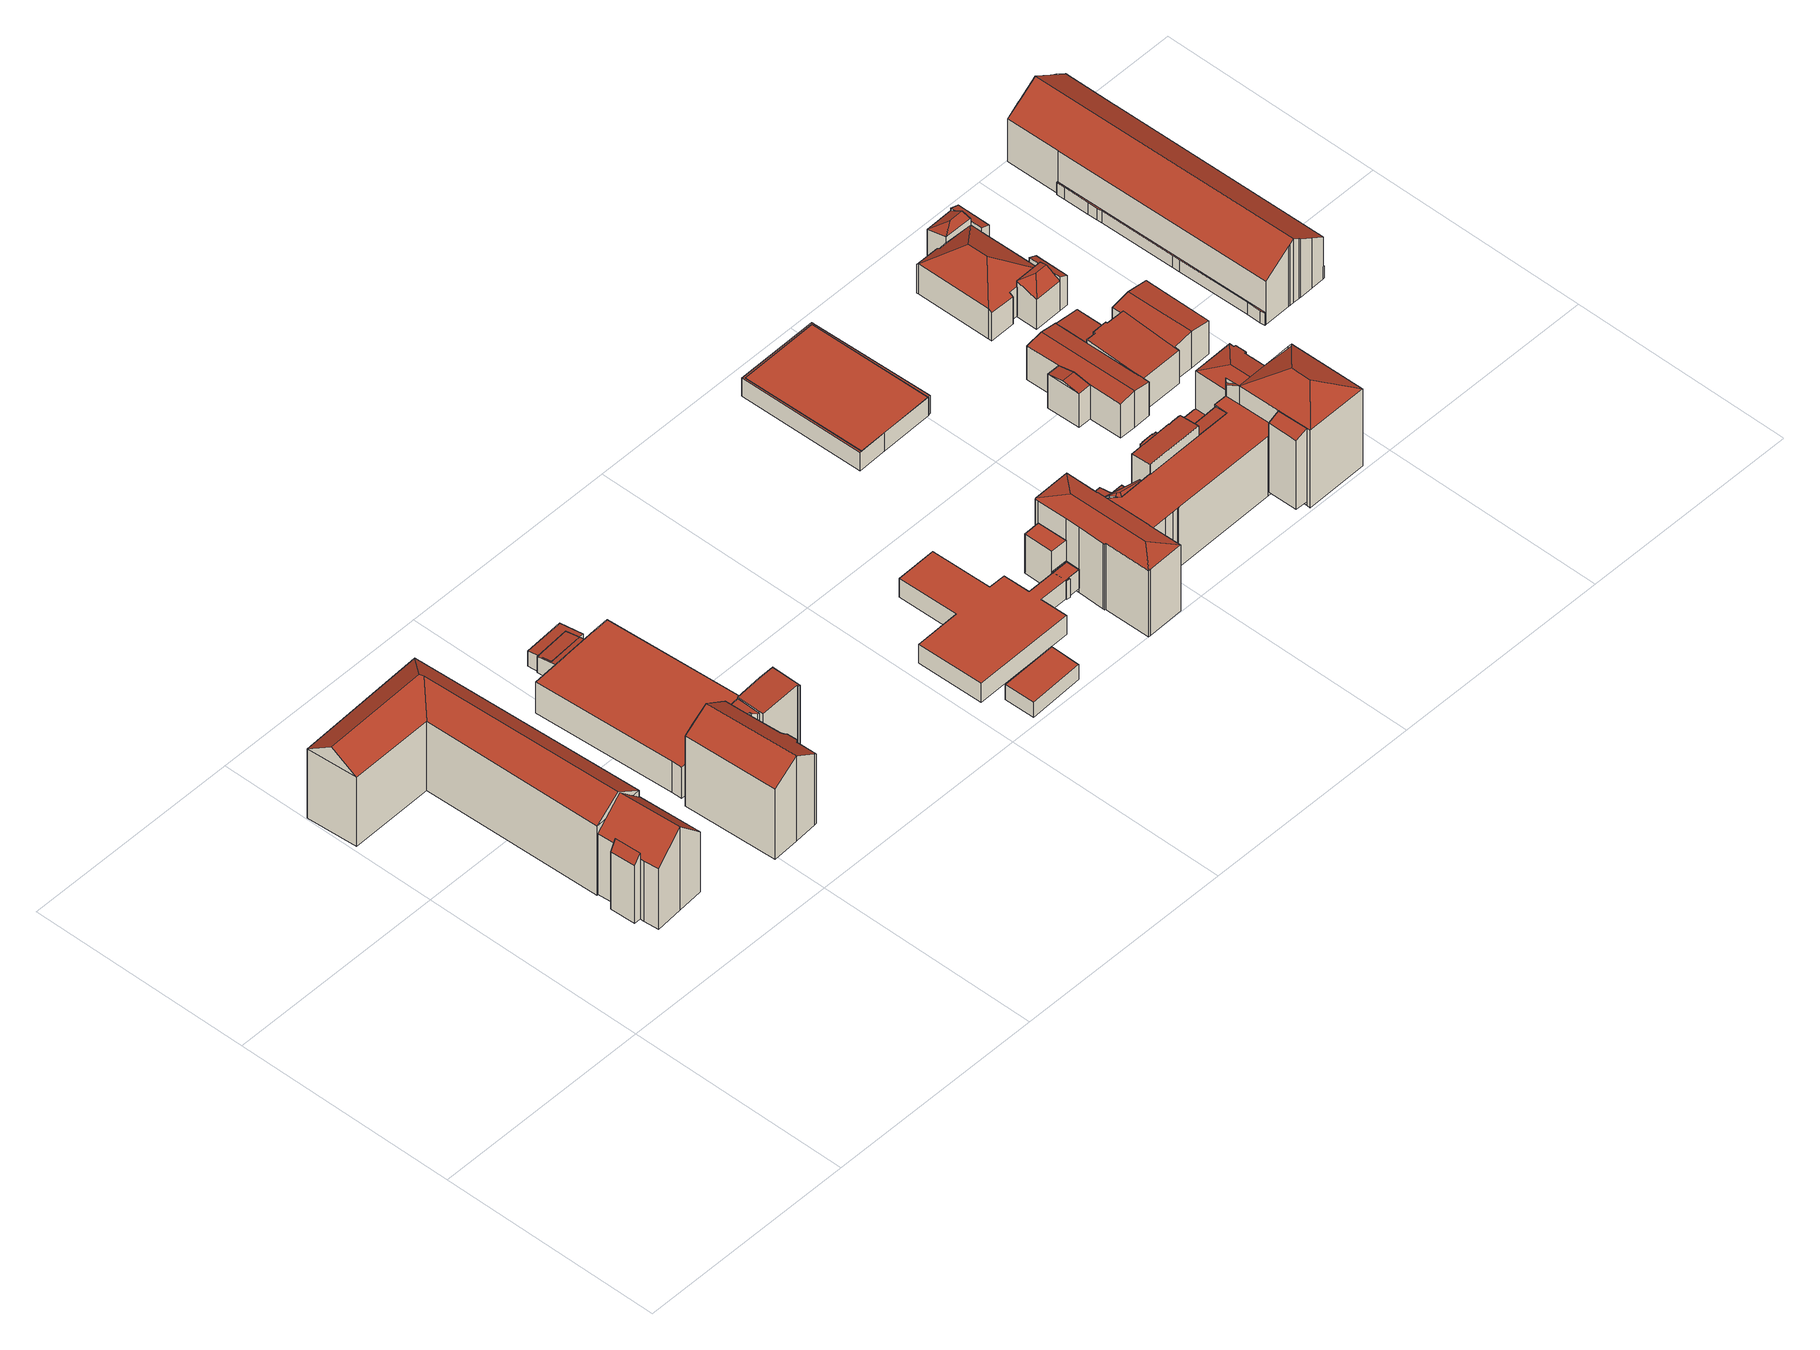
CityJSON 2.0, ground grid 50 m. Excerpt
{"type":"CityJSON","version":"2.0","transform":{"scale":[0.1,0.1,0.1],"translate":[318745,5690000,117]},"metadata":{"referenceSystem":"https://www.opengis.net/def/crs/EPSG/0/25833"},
"CityObjects":{
"building1":{"type":"Building","attributes":{"Dachtyp_tdc":"tdcFreeFormRoof","Gemeindeschluessel":14713000,"Dachneigung":35.63,"QualitaetDacherkennung":39,"Geometrietyp2DReferenz":"3000","function":"31001_9998","roofType":"5000","measuredHeight":21.86},"geometry":[{"type":"MultiSurface","lod":"2","boundaries":[[[0,1,2,3]],[[1,4,5,2]],[[4,6,7,5]],[[6,8,9,7]],[[8,10,11,9]],[[10,0,3,11]],[[12,13,14,10,8]],[[15,12,8,6]],[[15,6,4]],[[13,12,15,4,1]],[[14,13,1,0]],[[14,0,10]],[[3,2,5,7,9,11]]],"semantics":{"surfaces":[{"type":"WallSurface"},{"type":"RoofSurface"},{"type":"GroundSurface"}],"values":[0,0,0,0,0,0,1,1,0,1,1,0,2]}}]},
"building2":{"type":"Building","attributes":{"Gemeindeschluessel":14713000,"Geometrietyp2DReferenz":"3000","function":"31001_9998","roofType":"9999"},"children":["building2-1","building2-2"]},
"building2-1":{"type":"BuildingPart","attributes":{"Dachtyp_tdc":"tdcPolyFlatRoof","Dachneigung":55.46,"QualitaetDacherkennung":53,"Geometrietyp2DReferenz":"3000","roofType":"2100","measuredHeight":16.81},"parents":["building2"],"geometry":[{"type":"MultiSurface","lod":"2","boundaries":[[[16,17,18,19,20]],[[21,22,23,24,25]],[[22,16,20,23]],[[22,21,26,17,16]],[[20,19,27,24,23]],[[28,18,17,26]],[[28,27,19,18]],[[21,25,28,26]],[[25,24,27,28]]],"semantics":{"surfaces":[{"type":"WallSurface"},{"type":"RoofSurface"},{"type":"GroundSurface"},{"type":"ClosureSurface"}],"values":[0,0,0,1,2,0,3,0,3]}}]},
"building2-2":{"type":"BuildingPart","attributes":{"Dachtyp_tdc":"tdcGableRoof","Dachneigung":42.41,"QualitaetDacherkennung":62,"Geometrietyp2DReferenz":"3000","roofType":"3100","measuredHeight":21.05},"parents":["building2"],"geometry":[{"type":"MultiSurface","lod":"2","boundaries":[[[18,29,30,19]],[[29,31,32,30]],[[31,33,34,32]],[[33,35,36,34]],[[35,37,38,36]],[[37,39,40,38]],[[39,41,42,40]],[[41,43,44,42]],[[43,25,24,44]],[[39,37,35,33,31]],[[31,29,18,28,25,43,41,39]],[[24,27,19,30,32,34,36,38,40,42,44]],[[27,24,25,28]],[[18,19,27,28]]],"semantics":{"surfaces":[{"type":"WallSurface"},{"type":"RoofSurface"},{"type":"GroundSurface"},{"type":"ClosureSurface"}],"values":[0,0,0,0,0,0,0,0,0,1,1,2,3,3]}}]},
"building3":{"type":"Building","attributes":{"Gemeindeschluessel":14713000,"Dachtyp_tdc":"tdcGableRoof","Dachneigung":31.88,"QualitaetDacherkennung":76,"Geometrietyp2DReferenz":"3000","function":"31001_9998","roofType":"3100","measuredHeight":21.64},"geometry":[{"type":"MultiSurface","lod":"2","boundaries":[[[45,46,47,48]],[[46,49,50,47]],[[49,51,52,50]],[[51,53,54,52]],[[53,55,56,54]],[[55,57,58,56]],[[57,59,60,58]],[[59,61,62,60]],[[61,63,64,62]],[[63,65,66,64]],[[65,67,68,66]],[[67,69,70,68]],[[69,71,72,70]],[[71,73,74,72]],[[73,75,76,74]],[[75,45,48,76]],[[71,69,67,65,63,61,59,57,55,53,51,49,46]],[[46,45,75,73,71]],[[48,47,50,52,54,56,58,60,62,64,66,68,70,72,74,76]]],"semantics":{"surfaces":[{"type":"WallSurface"},{"type":"RoofSurface"},{"type":"GroundSurface"}],"values":[0,0,0,0,0,0,0,0,0,0,0,0,0,0,0,0,1,1,2]}}]},
"building4":{"type":"Building","attributes":{"name":"Universitätsklinikum Leipzig","Gemeindeschluessel":14713000,"Geometrietyp2DReferenz":"3000","function":"31001_3051","roofType":"9999"},"children":["building4-1","building4-2","building4-3"]},
"building4-1":{"type":"BuildingPart","attributes":{"Dachtyp_tdc":"tdcPolyFlatRoof","Dachneigung":0,"QualitaetDacherkennung":84,"Geometrietyp2DReferenz":"3000","roofType":"1000","measuredHeight":7.86},"parents":["building4"],"geometry":[{"type":"MultiSurface","lod":"2","boundaries":[[[77,78,79,80]],[[78,81,82,79]],[[83,84,85,86]],[[83,87,88,84]],[[87,89,90,88]],[[89,91,92,93,90]],[[94,77,80,95,96]],[[94,91,89,87,83,86,81,78,77]],[[80,79,82,97,85,84,88,90,93,95]],[[97,82,81,86,98]],[[86,85,97,98]],[[96,92,91,94]],[[96,95,93,92]]],"semantics":{"surfaces":[{"type":"WallSurface"},{"type":"RoofSurface"},{"type":"GroundSurface"},{"type":"ClosureSurface"}],"values":[0,0,0,0,0,0,0,1,2,0,3,0,3]}}]},
"building4-2":{"type":"BuildingPart","attributes":{"Dachtyp_tdc":"tdcFreeFormRoof","Dachneigung":75.97,"QualitaetDacherkennung":12,"Geometrietyp2DReferenz":"3000","roofType":"5000","measuredHeight":11.36},"parents":["building4"],"geometry":[{"type":"MultiSurface","lod":"2","boundaries":[[[98,99,100,97]],[[99,101,102,100]],[[101,103,104,102]],[[103,86,85,104]],[[105,103,101,99,106]],[[106,99,98]],[[98,86,105,106]],[[103,105,86]],[[97,100,102,104,85]],[[97,85,86,98]]],"semantics":{"surfaces":[{"type":"WallSurface"},{"type":"RoofSurface"},{"type":"GroundSurface"},{"type":"ClosureSurface"}],"values":[0,0,0,0,1,1,1,0,2,3]}}]},
"building4-3":{"type":"BuildingPart","attributes":{"Dachtyp_tdc":"tdcPolyFlatRoof","Dachneigung":5.62,"QualitaetDacherkennung":82,"Geometrietyp2DReferenz":"3000","roofType":"2100","measuredHeight":4.71},"parents":["building4"],"geometry":[{"type":"MultiSurface","lod":"2","boundaries":[[[107,96,95,108]],[[92,109,110,93]],[[109,107,108,110]],[[109,92,96,107]],[[108,95,93,110]],[[92,93,95,96]]],"semantics":{"surfaces":[{"type":"WallSurface"},{"type":"RoofSurface"},{"type":"GroundSurface"},{"type":"ClosureSurface"}],"values":[0,0,0,1,2,3]}}]},
"building5":{"type":"Building","attributes":{"Gemeindeschluessel":14713000,"Geometrietyp2DReferenz":"3000","function":"31001_9998","roofType":"9999"},"children":["building5-1","building5-2"]},
"building5-1":{"type":"BuildingPart","attributes":{"Dachtyp_tdc":"tdcPolyFlatRoof","Dachneigung":5.11,"QualitaetDacherkennung":48,"Geometrietyp2DReferenz":"3000","roofType":"2100","measuredHeight":15.71},"parents":["building5"],"geometry":[{"type":"MultiSurface","lod":"2","boundaries":[[[111,112,113,50]],[[114,115,116,117]],[[115,118,119,116]],[[118,120,121,119]],[[120,122,52,121]],[[122,111,50,52]],[[122,120,118,115,114,112,111]],[[50,113,117,116,119,121,52]],[[114,117,113,112]]],"semantics":{"surfaces":[{"type":"WallSurface"},{"type":"RoofSurface"},{"type":"GroundSurface"},{"type":"ClosureSurface"}],"values":[0,0,0,0,0,0,1,2,3]}}]},
"building5-2":{"type":"BuildingPart","attributes":{"Dachtyp_tdc":"tdcPolyFlatRoof","Dachneigung":4.07,"QualitaetDacherkennung":59,"Geometrietyp2DReferenz":"3000","roofType":"2100","measuredHeight":16.11},"parents":["building5"],"geometry":[{"type":"MultiSurface","lod":"2","boundaries":[[[123,124,125,113,112]],[[124,126,127,125]],[[126,128,129,127]],[[128,130,131,129]],[[130,132,133,131]],[[132,134,135,133]],[[134,136,114,117,135]],[[134,132,130,128,126,124,123,136]],[[117,113,125,127,129,131,133,135]],[[112,114,136,123]],[[112,113,117,114]]],"semantics":{"surfaces":[{"type":"WallSurface"},{"type":"RoofSurface"},{"type":"GroundSurface"},{"type":"ClosureSurface"}],"values":[0,0,0,0,0,0,0,1,2,0,3]}}]},
"building6":{"type":"Building","attributes":{"name":"Universitätsklinikum Leipzig","Gemeindeschluessel":14713000,"Dachneigung":83.11,"Dachorientierung":0,"MittlereTraufHoehe":121.91,"QualitaetDacherkennung":100,"ObjektHoehe":4.44,"BodenHoehe":117.79,"Geometrietyp2DReferenz":"3000","AbsoluteHoehe":122.24,"Dachflaeche":49.72,"function":"31001_3051","roofType":"2100","measuredHeight":4.44,"storeysAboveGround":1},"geometry":[{"type":"MultiSurface","lod":"2","boundaries":[[[137,138,139,140]],[[138,141,142,139]],[[141,143,144,142]],[[143,137,140,144]],[[143,141,138,137]],[[140,139,142,144]]],"semantics":{"surfaces":[{"type":"WallSurface"},{"type":"RoofSurface"},{"type":"GroundSurface"}],"values":[0,0,0,0,1,2]}}]},
"building7":{"type":"Building","attributes":{"name":"Universitätsklinikum Leipzig","Dachtyp_tdc":"tdcPolyFlatRoof","Gemeindeschluessel":14713000,"Dachneigung":0,"QualitaetDacherkennung":87,"Geometrietyp2DReferenz":"3000","function":"31001_3051","roofType":"1000","measuredHeight":3.85},"geometry":[{"type":"MultiSurface","lod":"2","boundaries":[[[145,146,147,148]],[[146,149,150,147]],[[149,151,152,150]],[[151,145,148,152]],[[151,149,146,145]],[[148,147,150,152]]],"semantics":{"surfaces":[{"type":"WallSurface"},{"type":"RoofSurface"},{"type":"GroundSurface"}],"values":[0,0,0,0,1,2]}}]},
"building8":{"type":"Building","attributes":{"name":"Universitätsklinikum Leipzig","Dachtyp_tdc":"tdcPolyFlatRoof","Gemeindeschluessel":14713000,"Dachneigung":0,"QualitaetDacherkennung":83,"Geometrietyp2DReferenz":"3000","function":"31001_3051","roofType":"1000","measuredHeight":4.82},"geometry":[{"type":"MultiSurface","lod":"2","boundaries":[[[153,154,155,156]],[[154,157,158,155]],[[157,159,160,158]],[[159,161,162,160]],[[161,163,164,162]],[[163,165,166,164]],[[165,167,168,166]],[[167,169,170,168]],[[169,171,172,170]],[[171,173,174,172]],[[173,175,176,174]],[[175,153,156,176]],[[175,173,171,169,167,165,163,161,159,157,154,153]],[[156,155,158,160,162,164,166,168,170,172,174,176]]],"semantics":{"surfaces":[{"type":"WallSurface"},{"type":"RoofSurface"},{"type":"GroundSurface"}],"values":[0,0,0,0,0,0,0,0,0,0,0,0,1,2]}}]},
"building9":{"type":"Building","attributes":{"name":"Universitätsklinikum Leipzig","Gemeindeschluessel":14713000,"Dachneigung":90,"Dachorientierung":0,"MittlereTraufHoehe":123.11,"QualitaetDacherkennung":100,"ObjektHoehe":4.68,"BodenHoehe":118.42,"Geometrietyp2DReferenz":"3000","AbsoluteHoehe":123.11,"Dachflaeche":12.21,"function":"31001_3051","roofType":"1000","measuredHeight":4.68,"storeysAboveGround":2},"geometry":[{"type":"MultiSurface","lod":"2","boundaries":[[[177,178,179,180]],[[178,181,182,179]],[[181,183,184,182]],[[183,185,186,184]],[[185,187,188,186]],[[187,189,190,188]],[[189,191,192,190]],[[191,177,180,192]],[[191,189,187,185,183,181,178,177]],[[180,179,182,184,186,188,190,192]]],"semantics":{"surfaces":[{"type":"WallSurface"},{"type":"RoofSurface"},{"type":"GroundSurface"}],"values":[0,0,0,0,0,0,0,0,1,2]}}]},
"building10":{"type":"Building","attributes":{"name":"Universitätsklinikum Leipzig","Gemeindeschluessel":14713000,"Dachneigung":90,"Dachorientierung":0,"MittlereTraufHoehe":128.33,"QualitaetDacherkennung":100,"ObjektHoehe":10.03,"BodenHoehe":118.3,"Geometrietyp2DReferenz":"3000","AbsoluteHoehe":128.33,"Dachflaeche":24.73,"function":"31001_3051","roofType":"1000","measuredHeight":10.03,"storeysAboveGround":3},"geometry":[{"type":"MultiSurface","lod":"2","boundaries":[[[193,194,195,196]],[[194,197,198,195]],[[197,199,200,198]],[[199,193,196,200]],[[199,197,194,193]],[[196,195,198,200]]],"semantics":{"surfaces":[{"type":"WallSurface"},{"type":"RoofSurface"},{"type":"GroundSurface"}],"values":[0,0,0,0,1,2]}}]},
"building11":{"type":"Building","attributes":{"name":"Universitätsklinikum Leipzig","Gemeindeschluessel":14713000,"Geometrietyp2DReferenz":"3000","function":"31001_3051","roofType":"9999"},"children":["building11-1","building11-2","building11-3"]},
"building11-1":{"type":"BuildingPart","attributes":{"Dachtyp_tdc":"tdcPolyFlatRoof","Dachneigung":7.81,"QualitaetDacherkennung":67,"Geometrietyp2DReferenz":"3000","roofType":"2100","measuredHeight":6.79},"parents":["building11"],"geometry":[{"type":"MultiSurface","lod":"2","boundaries":[[[201,202,203,204]],[[205,206,207,208]],[[206,209,210,207]],[[209,201,204,210]],[[209,206,205,211,212,202,201]],[[204,203,213,208,207,210]],[[214,212,211]],[[213,203,202,212,214]],[[205,208,213,214,211]]],"semantics":{"surfaces":[{"type":"WallSurface"},{"type":"RoofSurface"},{"type":"GroundSurface"},{"type":"ClosureSurface"}],"values":[0,0,0,0,1,2,0,3,3]}}]},
"building11-2":{"type":"BuildingPart","attributes":{"Dachtyp_tdc":"tdcPolyFlatRoof","Dachneigung":5.74,"QualitaetDacherkennung":52,"Geometrietyp2DReferenz":"3000","roofType":"2100","measuredHeight":6.67},"parents":["building11"],"geometry":[{"type":"MultiSurface","lod":"2","boundaries":[[[215,216,217,203,202]],[[216,218,219,217]],[[218,220,221,219]],[[220,222,223,221]],[[222,224,225,223]],[[224,222,220,218,216,215,212,214]],[[203,217,219,221,223,225,213]],[[215,202,212]],[[202,203,213,214,212]],[[214,213,225,224]]],"semantics":{"surfaces":[{"type":"WallSurface"},{"type":"RoofSurface"},{"type":"GroundSurface"},{"type":"ClosureSurface"}],"values":[0,0,0,0,0,1,2,0,3,3]}}]},
"building11-3":{"type":"BuildingPart","attributes":{"Dachtyp_tdc":"tdcFreeFormRoof","Dachneigung":16.84,"QualitaetDacherkennung":32,"Geometrietyp2DReferenz":"3000","roofType":"5000","measuredHeight":14.13},"parents":["building11"],"geometry":[{"type":"MultiSurface","lod":"2","boundaries":[[[226,227,228,225,224]],[[227,229,230,228]],[[229,231,232,230]],[[231,233,205,208,232]],[[234,233,231]],[[235,234,231,229]],[[236,235,229,227]],[[237,236,227,226]],[[237,226,238]],[[234,235,236,237,238,233]],[[213,225,228,230,232,208]],[[224,214,211,238,226]],[[225,213,214,224]],[[211,205,233,238]],[[211,214,213,208,205]]],"semantics":{"surfaces":[{"type":"WallSurface"},{"type":"RoofSurface"},{"type":"GroundSurface"},{"type":"ClosureSurface"}],"values":[0,0,0,0,1,1,1,1,1,1,2,0,3,0,3]}}]},
"building12":{"type":"Building","attributes":{"name":"Universitätsklinikum Leipzig","Gemeindeschluessel":14713000,"Dachneigung":90,"Dachorientierung":0,"MittlereTraufHoehe":122.48,"QualitaetDacherkennung":96,"ObjektHoehe":4.58,"BodenHoehe":117.9,"Geometrietyp2DReferenz":"3000","AbsoluteHoehe":122.48,"Dachflaeche":506.79,"function":"31001_3051","roofType":"1000","measuredHeight":4.58,"storeysAboveGround":2},"geometry":[{"type":"MultiSurface","lod":"2","boundaries":[[[239,240,241,242]],[[240,243,244,241]],[[243,245,246,244]],[[245,239,242,246]],[[245,243,240,239]],[[242,241,244,246]]],"semantics":{"surfaces":[{"type":"WallSurface"},{"type":"RoofSurface"},{"type":"GroundSurface"}],"values":[0,0,0,0,1,2]}}]},
"building13":{"type":"Building","attributes":{"name":"Universitätsklinikum Leipzig","Dachtyp_tdc":"tdcPolyFlatRoof","Gemeindeschluessel":14713000,"Dachneigung":0,"QualitaetDacherkennung":90,"Geometrietyp2DReferenz":"3000","function":"31001_3051","roofType":"1000","measuredHeight":4.55},"geometry":[{"type":"MultiSurface","lod":"2","boundaries":[[[247,248,249,250]],[[248,251,252,249]],[[251,253,254,252]],[[253,247,250,254]],[[253,251,248,247]],[[250,249,252,254]]],"semantics":{"surfaces":[{"type":"WallSurface"},{"type":"RoofSurface"},{"type":"GroundSurface"}],"values":[0,0,0,0,1,2]}}]},
"building14":{"type":"Building","attributes":{"name":"Universitätsklinikum Leipzig","Gemeindeschluessel":14713000,"Dachneigung":64.01,"Dachorientierung":-1.13,"MittlereTraufHoehe":136.71,"QualitaetDacherkennung":95,"ObjektHoehe":23.15,"BodenHoehe":117.15,"Geometrietyp2DReferenz":"3000","AbsoluteHoehe":140.3,"Dachflaeche":271.15,"function":"31001_3051","roofType":"3200","measuredHeight":23.15,"storeysAboveGround":8},"children":["building14-1","building14-2","building14-3","building14-4","building14-5"],"geometry":[{"type":"MultiSurface","lod":"2","boundaries":[[[255,256,257,258,259,260]],[[261,262,263]],[[261,264,265,262]],[[264,266,267,265]],[[266,268,269,267]],[[268,270,271,269]],[[270,272,273,271]],[[272,274,275,276,273]],[[277,278,268,266]],[[277,266,264,261,279,256,255,280]],[[278,277,280,274,272,270]],[[278,270,268]],[[281,259,258,282,283,262,265,267,269,271,273,276]],[[260,284,280,255]],[[259,281,284,260]],[[285,257,256,279]],[[285,282,258,257]],[[263,286,285,279,261]],[[263,262,283,286]],[[283,282,285,286]],[[284,275,274,280]],[[276,275,284,281]]],"semantics":{"surfaces":[{"type":"WallSurface"},{"type":"RoofSurface"},{"type":"GroundSurface"},{"type":"ClosureSurface"}],"values":[0,0,0,0,0,0,0,0,1,1,1,1,2,0,3,0,3,0,3,3,0,3]}}]},
"building14-1":{"type":"BuildingPart","attributes":{"Dachneigung":84.61,"Dachorientierung":0,"MittlereTraufHoehe":134.6,"QualitaetDacherkennung":98,"BodenHoehe":117.15,"ObjektTeilHoehe":17.75,"Geometrietyp2DReferenz":"3000","AbsoluteHoehe":134.9,"Dachflaeche":59.01,"roofType":"2100","measuredHeight":17.75,"storeysAboveGround":6},"parents":["building14"],"geometry":[{"type":"MultiSurface","lod":"2","boundaries":[[[287,288,289,290,291]],[[288,292,293,289]],[[292,294,295,296,293]],[[297,298,299,300,301]],[[298,302,303,299]],[[302,304,305,303]],[[304,306,307,305]],[[306,308,309,307]],[[308,310,311,309]],[[310,312,313,311]],[[312,314,313]],[[312,310,308,306,304,302,298,297,315,294,292,288,287,316]],[[317,290,289,293,296,318,300,299,303,305,307,309,311,313]],[[287,291,319,316]],[[291,290,317,319]],[[320,295,294,315]],[[320,318,296,295]],[[297,301,320,315]],[[301,300,318,320]],[[319,314,312,316]],[[319,317,313,314]]],"semantics":{"surfaces":[{"type":"WallSurface"},{"type":"RoofSurface"},{"type":"GroundSurface"},{"type":"ClosureSurface"}],"values":[0,0,0,0,0,0,0,0,0,0,0,1,2,0,3,0,3,0,3,0,3]}}]},
"building14-2":{"type":"BuildingPart","attributes":{"Dachneigung":76.43,"Dachorientierung":179.18,"MittlereTraufHoehe":133.75,"QualitaetDacherkennung":99,"BodenHoehe":117.15,"ObjektTeilHoehe":17.64,"Geometrietyp2DReferenz":"3000","AbsoluteHoehe":134.79,"Dachflaeche":100.57,"roofType":"5000","measuredHeight":17.64,"storeysAboveGround":6},"parents":["building14"],"geometry":[{"type":"MultiSurface","lod":"2","boundaries":[[[321,322,323,324]],[[322,325,326,323]],[[325,263,262,326]],[[257,327,328,258]],[[327,329,330,328]],[[329,331,332,330]],[[331,333,334,332]],[[333,335,336,334]],[[335,321,324,336]],[[337,286,263,325,322,321,335,333,331,329]],[[337,329,327]],[[337,327,257,285,286]],[[324,323,326,262,283,282,258,328,330,332,334,336]],[[283,262,263,286]],[[283,286,285,282]],[[258,282,285,257]]],"semantics":{"surfaces":[{"type":"WallSurface"},{"type":"RoofSurface"},{"type":"GroundSurface"},{"type":"ClosureSurface"}],"values":[0,0,0,0,0,0,0,0,0,1,1,1,2,3,3,3]}}]},
"building14-3":{"type":"BuildingPart","attributes":{"Dachneigung":90,"Dachorientierung":0,"MittlereTraufHoehe":132.43,"QualitaetDacherkennung":98,"BodenHoehe":117.15,"ObjektTeilHoehe":15.28,"Geometrietyp2DReferenz":"3000","AbsoluteHoehe":132.43,"Dachflaeche":343.27,"roofType":"1000","measuredHeight":15.28,"storeysAboveGround":5},"parents":["building14"],"geometry":[{"type":"MultiSurface","lod":"2","boundaries":[[[338,339,340,341]],[[339,260,259,340]],[[275,342,343,276]],[[342,344,345,343]],[[344,346,347,345]],[[346,348,349,347]],[[348,350,351,349]],[[350,352,353,351]],[[354,355,356,357]],[[355,291,290,356]],[[314,358,359,313]],[[358,338,341,359]],[[358,314,319,291,355,354,352,350,348,346,344,342,275,284,260,339,338]],[[341,340,259,281,276,343,345,347,349,351,353,357,356,290,317,313,359]],[[281,259,260,284]],[[276,281,284,275]],[[357,353,352,354]],[[317,290,291,319]],[[313,317,319,314]]],"semantics":{"surfaces":[{"type":"WallSurface"},{"type":"RoofSurface"},{"type":"GroundSurface"},{"type":"ClosureSurface"}],"values":[0,0,0,0,0,0,0,0,0,0,0,0,1,2,3,3,3,3,3]}}]},
"building14-4":{"type":"BuildingPart","attributes":{"Dachneigung":90,"Dachorientierung":0,"MittlereTraufHoehe":132.3,"QualitaetDacherkennung":95,"BodenHoehe":117.15,"ObjektTeilHoehe":15.15,"Geometrietyp2DReferenz":"3000","AbsoluteHoehe":132.3,"Dachflaeche":10.82,"roofType":"1000","measuredHeight":15.15,"storeysAboveGround":5},"parents":["building14"],"geometry":[{"type":"MultiSurface","lod":"2","boundaries":[[[295,360,361,296]],[[360,362,363,361]],[[362,364,365,363]],[[364,366,367,365]],[[366,368,369,367]],[[368,370,371,369]],[[370,372,373,371]],[[372,374,375,373]],[[374,376,377,375]],[[376,301,300,377]],[[301,376,374,372,370,368,366,364,362,360,295,320]],[[318,296,361,363,365,367,369,371,373,375,377,300]],[[296,318,320,295]],[[318,300,301,320]]],"semantics":{"surfaces":[{"type":"WallSurface"},{"type":"RoofSurface"},{"type":"GroundSurface"},{"type":"ClosureSurface"}],"values":[0,0,0,0,0,0,0,0,0,0,1,2,3,3]}}]},
"building14-5":{"type":"BuildingPart","attributes":{"Dachneigung":75.84,"Dachorientierung":179.28,"MittlereTraufHoehe":133.94,"QualitaetDacherkennung":99,"BodenHoehe":117.15,"ObjektTeilHoehe":17.89,"Geometrietyp2DReferenz":"3000","AbsoluteHoehe":135.04,"Dachflaeche":243.7,"roofType":"3200","measuredHeight":17.89,"storeysAboveGround":6},"parents":["building14"],"geometry":[{"type":"MultiSurface","lod":"2","boundaries":[[[378,379,380,381]],[[379,382,383,380]],[[382,384,385,383]],[[384,386,354,357,385]],[[387,388,389,353,352]],[[388,390,391,389]],[[392,393,379,378,394,395,396,397,398,399,400]],[[392,400,390,388]],[[393,392,388,387,401,386,384,382]],[[393,382,379]],[[391,402,403,404,405,406,407,408,381,380,383,385,357,353,389]],[[390,400,402,391]],[[400,399,403,402]],[[399,398,404,403]],[[398,397,405,404]],[[397,396,406,405]],[[396,395,407,406]],[[395,394,408,407]],[[394,378,381,408]],[[352,354,386,401]],[[352,353,357,354]],[[387,352,401]]],"semantics":{"surfaces":[{"type":"WallSurface"},{"type":"RoofSurface"},{"type":"GroundSurface"},{"type":"ClosureSurface"}],"values":[0,0,0,0,0,0,1,1,1,1,2,0,0,0,0,0,0,0,0,0,3,0]}}]},
"building15":{"type":"Building","attributes":{"name":"Universitätsklinikum Leipzig","Gemeindeschluessel":14713000,"Dachneigung":84.09,"Dachorientierung":0,"MittlereTraufHoehe":132.2,"QualitaetDacherkennung":98,"ObjektHoehe":14.14,"BodenHoehe":118.2,"Geometrietyp2DReferenz":"3000","AbsoluteHoehe":132.34,"Dachflaeche":21.68,"function":"31001_3051","roofType":"2100","measuredHeight":14.14,"storeysAboveGround":5},"geometry":[{"type":"MultiSurface","lod":"2","boundaries":[[[409,410,411,412]],[[410,413,414,411]],[[413,415,416,414]],[[415,409,412,416]],[[415,413,410,409]],[[412,411,414,416]]],"semantics":{"surfaces":[{"type":"WallSurface"},{"type":"RoofSurface"},{"type":"GroundSurface"}],"values":[0,0,0,0,1,2]}}]},
"building16":{"type":"Building","attributes":{"name":"Universitätsklinikum Leipzig","Dachtyp_tdc":"tdcPolyFlatRoof","Gemeindeschluessel":14713000,"Dachneigung":23.1,"QualitaetDacherkennung":42,"Geometrietyp2DReferenz":"3000","function":"31001_3051","roofType":"2100","measuredHeight":18.65},"geometry":[{"type":"MultiSurface","lod":"2","boundaries":[[[417,418,419,420]],[[418,272,421,419]],[[272,422,423,421]],[[422,417,420,423]],[[422,272,418,417]],[[420,419,421,423]]],"semantics":{"surfaces":[{"type":"WallSurface"},{"type":"RoofSurface"},{"type":"GroundSurface"}],"values":[0,0,0,0,1,2]}}]},
"building17":{"type":"Building","attributes":{"name":"Universitätsklinikum Leipzig","Gemeindeschluessel":14713000,"Dachneigung":90,"Dachorientierung":0,"MittlereTraufHoehe":124.06,"QualitaetDacherkennung":100,"ObjektHoehe":5.94,"BodenHoehe":118.11,"Geometrietyp2DReferenz":"3000","AbsoluteHoehe":124.06,"Dachflaeche":84.16,"function":"31001_3051","roofType":"1000","measuredHeight":5.94,"storeysAboveGround":2},"geometry":[{"type":"MultiSurface","lod":"2","boundaries":[[[424,425,426,427]],[[425,428,429,426]],[[428,430,431,429]],[[430,432,433,431]],[[432,434,435,433]],[[434,436,437,435]],[[436,438,439,437]],[[438,440,441,439]],[[440,442,443,441]],[[442,444,445,443]],[[444,446,447,445]],[[446,448,449,447]],[[448,424,427,449]],[[448,446,444,442,440,438,436,434,432,430,428,425,424]],[[427,426,429,431,433,435,437,439,441,443,445,447,449]]],"semantics":{"surfaces":[{"type":"WallSurface"},{"type":"RoofSurface"},{"type":"GroundSurface"}],"values":[0,0,0,0,0,0,0,0,0,0,0,0,0,1,2]}}]},
"building18":{"type":"Building","attributes":{"name":"Universitätsklinikum Leipzig","Gemeindeschluessel":14713000,"Geometrietyp2DReferenz":"3000","function":"31001_3051","roofType":"9999"},"children":["building18-1","building18-2","building18-3","building18-4"]},
"building18-1":{"type":"BuildingPart","attributes":{"Dachtyp_tdc":"tdcGableRoof","Dachneigung":11.43,"QualitaetDacherkennung":75,"Geometrietyp2DReferenz":"3000","roofType":"3100","measuredHeight":9.36},"parents":["building18"],"geometry":[{"type":"MultiSurface","lod":"2","boundaries":[[[450,451,452,453]],[[451,454,455,452]],[[454,456,457,455]],[[454,451,458]],[[450,459,456,460]],[[451,450,460,458]],[[456,454,458,460]],[[453,452,455,457]],[[450,453,457,456,459]]],"semantics":{"surfaces":[{"type":"WallSurface"},{"type":"RoofSurface"},{"type":"GroundSurface"},{"type":"ClosureSurface"}],"values":[0,0,0,0,0,1,1,2,3]}}]},
"building18-2":{"type":"BuildingPart","attributes":{"Dachtyp_tdc":"tdcPolyFlatRoof","Dachneigung":4.29,"QualitaetDacherkennung":57,"Geometrietyp2DReferenz":"3000","roofType":"2100","measuredHeight":9.42},"parents":["building18"],"geometry":[{"type":"MultiSurface","lod":"2","boundaries":[[[461,462,463]],[[461,464,465,462]],[[464,466,467,465]],[[466,468,469,467]],[[468,470,471,472,469]],[[473,474,475,476]],[[474,477,478,475]],[[474,473,479,480,481,470,468,466,464,461,482,477]],[[478,462,465,467,469,472,483,484,476,475]],[[463,482,461]],[[462,478,477,482,463]],[[481,485,471,470]],[[485,483,472,471]],[[486,485,481,480]],[[486,484,483,485]],[[479,486,480]],[[473,476,484,486,479]]],"semantics":{"surfaces":[{"type":"WallSurface"},{"type":"RoofSurface"},{"type":"GroundSurface"},{"type":"ClosureSurface"}],"values":[0,0,0,0,0,0,0,1,2,0,3,0,3,0,3,0,3]}}]},
"building18-3":{"type":"BuildingPart","attributes":{"Dachtyp_tdc":"tdcGableRoof","Dachneigung":10.03,"QualitaetDacherkennung":75,"Geometrietyp2DReferenz":"3000","roofType":"3100","measuredHeight":9.34},"parents":["building18"],"geometry":[{"type":"MultiSurface","lod":"2","boundaries":[[[471,487,488,472]],[[487,489,490,488]],[[489,491,492,490]],[[491,493,494,492]],[[493,495,496,494]],[[495,497,498,496]],[[497,499,500,498]],[[499,501,502,500]],[[501,503,473,476,502]],[[499,497,495,493]],[[493,491,489,487,471,485,486,479,503,501,499]],[[484,483,472,488,490,492,494,496,498,500,502,476]],[[485,483,484,486]],[[472,483,485,471]],[[479,473,503]],[[484,476,473,479,486]]],"semantics":{"surfaces":[{"type":"WallSurface"},{"type":"RoofSurface"},{"type":"GroundSurface"},{"type":"ClosureSurface"}],"values":[0,0,0,0,0,0,0,0,0,1,1,2,3,3,0,3]}}]},
"building18-4":{"type":"BuildingPart","attributes":{"Dachtyp_tdc":"tdcGableRoof","Dachneigung":10.39,"QualitaetDacherkennung":75,"Geometrietyp2DReferenz":"3000","roofType":"3100","measuredHeight":9.3},"parents":["building18"],"geometry":[{"type":"MultiSurface","lod":"2","boundaries":[[[504,463,462,505]],[[506,507,508,475,474]],[[507,509,510,508]],[[509,511,512,510]],[[511,450,453,512]],[[456,513,514,457]],[[513,515,516,514]],[[515,517,518,516]],[[517,519,520,518]],[[519,504,505,520]],[[515,513,456,459,450,511,509]],[[509,507,506,482,463,504,519,517,515]],[[505,462,475,508,510,512,453,457,514,516,518,520]],[[474,482,506]],[[475,462,463,482,474]],[[456,457,453,450,459]]],"semantics":{"surfaces":[{"type":"WallSurface"},{"type":"RoofSurface"},{"type":"GroundSurface"},{"type":"ClosureSurface"}],"values":[0,0,0,0,0,0,0,0,0,0,1,1,2,0,3,3]}}]},
"building19":{"type":"Building","attributes":{"name":"Universitätsklinikum Leipzig","Dachtyp_tdc":"tdcPolyFlatRoof","Gemeindeschluessel":14713000,"Dachneigung":5.61,"QualitaetDacherkennung":87,"Geometrietyp2DReferenz":"3000","function":"31001_3051","roofType":"2100","measuredHeight":8.38},"geometry":[{"type":"MultiSurface","lod":"2","boundaries":[[[521,522,523,524]],[[522,463,525,523]],[[463,504,526,525]],[[504,519,527,526]],[[519,528,529,527]],[[528,530,531,529]],[[530,532,533,531]],[[532,521,524,533]],[[532,530,528,519,504,463,522,521]],[[524,523,525,526,527,529,531,533]]],"semantics":{"surfaces":[{"type":"WallSurface"},{"type":"RoofSurface"},{"type":"GroundSurface"}],"values":[0,0,0,0,0,0,0,0,1,2]}}]},
"building20":{"type":"Building","attributes":{"name":"Universitätsklinikum Leipzig","Gemeindeschluessel":14713000,"Geometrietyp2DReferenz":"3000","function":"31001_3051","roofType":"9999"},"children":["building20-1","building20-2","building20-3","building20-4","building20-5"]},
"building20-1":{"type":"BuildingPart","attributes":{"Dachtyp_tdc":"tdcHipAndGableRoof","Dachneigung":30.6,"QualitaetDacherkennung":60,"Geometrietyp2DReferenz":"3000","roofType":"5000","measuredHeight":9.42},"parents":["building20"],"geometry":[{"type":"MultiSurface","lod":"2","boundaries":[[[534,535,536,537,538]],[[535,539,540,536]],[[535,534,541]],[[542,543,539,544]],[[534,542,544,541]],[[539,535,541,544]],[[545,537,536,540]],[[538,546,547,542,534]],[[538,537,545,546]],[[547,543,542]],[[545,540,539,543,547,546]]],"semantics":{"surfaces":[{"type":"WallSurface"},{"type":"RoofSurface"},{"type":"GroundSurface"},{"type":"ClosureSurface"}],"values":[0,0,1,0,1,1,2,0,3,0,3]}}]},
"building20-2":{"type":"BuildingPart","attributes":{"Dachtyp_tdc":"tdcHipRoof","Dachneigung":30.91,"QualitaetDacherkennung":72,"Geometrietyp2DReferenz":"3000","roofType":"3200","measuredHeight":11.72},"parents":["building20"],"geometry":[{"type":"MultiSurface","lod":"2","boundaries":[[[548,549,550,551]],[[549,552,553,550]],[[552,554,555,553]],[[554,556,557,555]],[[556,558,559,557]],[[558,560,561,559]],[[560,562,563,561]],[[562,564,565,563]],[[564,538,537,565]],[[566,567,568,569]],[[546,538,564,562,560,558,570]],[[556,554,552,549,548,571,572]],[[558,556,572,570]],[[571,567,566,546,570,572]],[[573,551,550,553,555,557,559,561,563,565,537,545,569,568]],[[551,573,571,548]],[[546,545,537,538]],[[545,546,566,569]],[[573,568,567,571]]],"semantics":{"surfaces":[{"type":"WallSurface"},{"type":"RoofSurface"},{"type":"GroundSurface"},{"type":"ClosureSurface"}],"values":[0,0,0,0,0,0,0,0,0,0,1,1,1,1,2,3,3,3,3]}}]},
"building20-3":{"type":"BuildingPart","attributes":{"Dachtyp_tdc":"tdcPolyFlatRoof","Dachneigung":19.63,"QualitaetDacherkennung":85,"Geometrietyp2DReferenz":"3000","roofType":"2100","measuredHeight":8.36},"parents":["building20"],"geometry":[{"type":"MultiSurface","lod":"2","boundaries":[[[574,575,576,540,539]],[[575,577,578,576]],[[577,579,566,569,578]],[[579,577,575,574,543,547]],[[540,576,578,569,545]],[[546,566,579,547]],[[539,543,574]],[[540,545,546,547,543,539]],[[546,545,569,566]]],"semantics":{"surfaces":[{"type":"WallSurface"},{"type":"RoofSurface"},{"type":"GroundSurface"},{"type":"ClosureSurface"}],"values":[0,0,0,1,2,0,0,3,3]}}]},
"building20-4":{"type":"BuildingPart","attributes":{"Dachtyp_tdc":"tdcPolyFlatRoof","Dachneigung":24.93,"QualitaetDacherkennung":89,"Geometrietyp2DReferenz":"3000","roofType":"2100","measuredHeight":8.54},"parents":["building20"],"geometry":[{"type":"MultiSurface","lod":"2","boundaries":[[[580,581,582,583,584]],[[585,586,587,568,567]],[[586,580,584,587]],[[586,585,588,589,590,581,580]],[[584,583,573,568,587]],[[585,567,571,588]],[[590,582,581]],[[567,568,573,571]],[[588,571,573,583,582,589]],[[589,582,590]]],"semantics":{"surfaces":[{"type":"WallSurface"},{"type":"RoofSurface"},{"type":"GroundSurface"},{"type":"ClosureSurface"}],"values":[0,0,0,1,2,0,0,3,3,3]}}]},
"building20-5":{"type":"BuildingPart","attributes":{"Dachtyp_tdc":"tdcHipAndGableRoof","Dachneigung":29.5,"QualitaetDacherkennung":58,"Geometrietyp2DReferenz":"3000","roofType":"5000","measuredHeight":9.49},"parents":["building20"],"geometry":[{"type":"MultiSurface","lod":"2","boundaries":[[[582,591,592,583]],[[591,593,548,551,592]],[[593,591,594]],[[591,582,590,595,594]],[[596,593,594,595]],[[583,592,551,573]],[[571,548,593,596,588]],[[571,573,551,548]],[[589,588,596]],[[582,583,573,571,588,589]],[[596,595,590,589]],[[589,590,582]]],"semantics":{"surfaces":[{"type":"WallSurface"},{"type":"RoofSurface"},{"type":"GroundSurface"},{"type":"ClosureSurface"}],"values":[0,0,1,1,1,2,0,3,0,3,0,3]}}]},
"building21":{"type":"Building","attributes":{"name":"Universitätsklinikum Leipzig","Gemeindeschluessel":14713000,"Geometrietyp2DReferenz":"3000","function":"31001_3051","roofType":"9999"},"children":["building21-1","building21-2","building21-3"]},
"building21-1":{"type":"BuildingPart","attributes":{"Dachtyp_tdc":"tdcPolyFlatRoof","Dachneigung":0,"QualitaetDacherkennung":0,"Geometrietyp2DReferenz":"3000","roofType":"9999","measuredHeight":3.18},"parents":["building21"],"geometry":[{"type":"MultiSurface","lod":"2","boundaries":[[[597,598,599,600,601,602,603,604]],[[602,601,605,606]],[[604,603,607,608]],[[603,602,606,607]],[[601,600,609,605]],[[600,599,610,609]],[[599,598,611,610]],[[597,604,608,612]],[[608,607,606,605,609,610,611,612]],[[612,611,598,597]]],"semantics":{"surfaces":[{"type":"RoofSurface"},{"type":"WallSurface"},{"type":"GroundSurface"},{"type":"ClosureSurface"}],"values":[0,1,1,1,1,1,1,1,2,3]}}]},
"building21-2":{"type":"BuildingPart","attributes":{"Dachtyp_tdc":"tdcGableRoof","Dachneigung":34.46,"QualitaetDacherkennung":68,"Geometrietyp2DReferenz":"3000","roofType":"3100","measuredHeight":16.2},"parents":["building21"],"geometry":[{"type":"MultiSurface","lod":"2","boundaries":[[[613,614,615,616,617]],[[614,618,619,615]],[[618,620,621,619]],[[620,622,623,621]],[[622,624,625,623]],[[624,626,627,625]],[[626,628,629,627]],[[628,630,631,629]],[[630,632,633,631]],[[632,634,635,633]],[[634,636,597,612,635]],[[637,638,639,611,598]],[[638,640,641,639]],[[640,642,643,641]],[[642,644,645,643]],[[644,646,647,645]],[[646,648,649,647]],[[648,650,651,649]],[[644,642,640,638,637,636,634,632,630,628,626,624]],[[624,622,620,618,614,613,650,648,646,644]],[[651,616,615,619,621,623,625,627,629,631,633,635,612,611,639,641,643,645,647,649]],[[613,617,652,650]],[[617,616,651,652]],[[598,597,636,637]],[[598,611,612,597]]],"semantics":{"surfaces":[{"type":"WallSurface"},{"type":"RoofSurface"},{"type":"GroundSurface"},{"type":"ClosureSurface"}],"values":[0,0,0,0,0,0,0,0,0,0,0,0,0,0,0,0,0,0,1,1,2,0,3,0,3]}}]},
"building21-3":{"type":"BuildingPart","attributes":{"Dachtyp_tdc":"tdcPolyFlatRoof","Dachneigung":0,"QualitaetDacherkennung":0,"Geometrietyp2DReferenz":"3000","roofType":"9999","measuredHeight":3.04},"parents":["building21"],"geometry":[{"type":"MultiSurface","lod":"2","boundaries":[[[617,653,654,655,656,657,658,659,660,661,662,652]],[[652,662,663,651]],[[662,661,664,663]],[[661,660,665,664]],[[660,659,666,665]],[[659,658,667,666]],[[658,657,668,667]],[[657,656,669,668]],[[656,655,670,669]],[[655,654,671,670]],[[654,653,672,671]],[[653,617,616,672]],[[651,663,664,665,666,667,668,669,670,671,672,616]],[[651,616,617,652]]],"semantics":{"surfaces":[{"type":"RoofSurface"},{"type":"WallSurface"},{"type":"GroundSurface"},{"type":"ClosureSurface"}],"values":[0,1,1,1,1,1,1,1,1,1,1,1,2,3]}}]}
},
"vertices":[
[0,800,182],[300,813,182],[300,813,6],[0,800,6],[326,291,182],[326,291,6],[208,284,182],[208,284,6],[196,689,182],[196,689,6],[8,686,182],[8,686,6],[249,745,221],[243,750,225],[4,743,223],[267,287,224],
[196,241,156],[211,243,178],[211,243,164],[211,243,10],[196,241,10],[214,185,177],[199,185,156],[199,185,10],[214,185,10],[214,185,163],[214,186,178],[214,186,10],[214,186,164],
[208,284,164],[208,284,10],[270,287,221],[270,287,10],[326,291,165],[326,291,10],[329,291,163],[329,291,10],[337,152,163],[337,152,10],[279,148,221],[279,148,10],[217,143,164],[217,143,10],[214,175,163],[214,175,10],
[499,320,201],[538,322,225],[538,322,9],[499,320,9],[593,326,187],[593,326,9],[595,289,187],[595,289,9],[601,200,187],[601,200,9],[608,194,182],[608,194,9],[613,194,178],[613,194,9],[615,170,178],[615,170,9],[612,170,180],[612,170,9],[607,162,183],[607,162,9],[604,162,186],[604,162,9],[606,116,186],[606,116,9],[601,115,190],[601,115,9],[550,112,225],[550,112,9],[489,109,187],[489,109,9],[479,319,188],[479,319,9],
[674,688,87],[694,365,87],[694,365,8],[674,688,8],[695,349,87],[695,349,8],[490,337,87],[490,337,8],[498,338,8],[498,338,87],[489,360,87],[489,360,8],[471,676,87],[471,676,8],[554,681,87],[554,681,55],[554,681,8],[638,686,87],[638,686,8],[638,686,55],[690,349,8],[690,349,87],
[691,332,87],[691,332,8],[593,326,87],[593,326,8],[499,320,87],[499,320,8],[499,329,122],[682,340,120],
[630,749,49],[630,749,8],[549,743,49],[549,743,8],
[593,326,166],[628,328,166],[628,328,9],[630,277,161],[627,278,161],[627,278,9],[630,277,9],[620,286,162],[620,286,9],[619,290,163],[619,290,9],[595,289,163],
[628,328,170],[691,332,170],[691,332,9],[726,333,170],[726,333,9],[729,269,165],[729,269,9],[725,269,165],[725,269,9],[725,272,166],[725,272,9],[630,268,166],[630,268,9],[630,277,166],
[554,713,52],[549,767,46],[549,767,8],[554,713,8],[640,772,46],[640,772,8],[644,719,52],[644,719,8],
[1188,12,52],[1063,7,52],[1063,7,14],[1188,12,14],[1062,75,52],[1062,75,14],[1189,78,52],[1189,78,14],
[1218,256,61],[1256,256,61],[1256,256,13],[1218,256,13],[1257,196,61],[1257,196,13],[1358,197,61],[1358,197,13],[1358,167,61],[1358,167,13],[1257,166,61],[1257,166,13],[1258,105,61],[1258,105,13],[1028,102,61],[1028,102,13],[1025,252,61],[1025,252,13],[1127,254,61],[1127,254,13],[1124,390,61],[1124,390,13],[1215,392,61],[1215,392,13],
[1359,199,61],[1359,167,61],[1359,167,14],[1359,199,14],[1330,167,61],[1330,167,14],[1330,163,61],[1330,163,14],[1322,164,61],[1322,164,14],[1322,167,61],[1322,167,14],[1322,181,61],[1322,181,14],[1321,199,61],[1321,199,14],
[1321,265,113],[1358,266,113],[1358,266,13],[1321,265,13],[1359,199,113],[1359,199,13],[1321,199,113],[1321,199,13],
[1532,276,67],[1533,248,71],[1533,248,12],[1532,276,12],[1456,198,78],[1444,201,77],[1444,201,12],[1456,198,12],[1442,274,67],[1442,274,12],[1534,181,80],[1533,234,73],[1534,181,12],[1534,181,78],
[1533,248,72],[1559,248,72],[1559,248,12],[1559,218,75],[1559,218,12],[1553,218,75],[1553,218,12],[1554,174,79],[1554,174,12],[1534,173,79],[1534,173,12],
[1534,173,151],[1477,172,151],[1477,172,12],[1473,183,151],[1473,183,12],[1466,192,151],[1466,192,12],[1456,198,151],[1467,194,151],[1479,187,153],[1484,182,154],[1533,177,152],[1534,181,151],
[1314,940,55],[1495,943,55],[1495,943,9],[1314,940,9],[1500,664,55],[1500,664,9],[1319,661,55],[1319,661,9],
[1506,665,55],[1314,660,55],[1314,660,9],[1506,665,9],[1310,944,55],[1310,944,9],[1498,946,55],[1498,946,9],
[1792,208,199],[1793,208,181],[1793,208,167],[1793,208,2],[1792,208,2],[1792,208,154],[1886,178,199],[1886,178,2],[1886,178,167],[1925,179,199],[1925,179,2],[1935,179,199],[1935,179,2],[1938,9,199],[1938,9,2],[1797,7,199],[1797,7,2],[1797,15,199],[1797,15,2],[1795,83,199],[1795,83,154],[1795,83,2],[1866,116,233],[1866,70,233],[1794,177,199],[1793,177,199],[1793,177,2],[1794,177,2],[1840,178,2],[1793,177,154],[1794,177,167],[1840,178,178],
[1554,175,179],[1554,219,175],[1554,219,2],[1554,175,2],[1554,175,154],[1560,219,175],[1560,219,2],[1584,220,175],[1584,220,153],[1584,220,2],[1655,221,175],[1655,220,175],[1655,220,2],[1655,221,2],[1655,221,153],[1667,221,175],[1667,221,2],[1671,221,175],[1671,221,2],[1680,221,175],[1680,221,2],[1685,221,175],[1685,221,2],[1685,203,176],[1685,203,2],[1685,176,179],[1685,176,2],[1685,176,154],[1585,219,175],[1554,174,179],[1554,174,2],[1585,219,2],[1554,174,154],[1585,219,153],
[1885,248,167],[1885,235,167],[1885,235,2],[1885,248,2],[1885,231,167],[1885,231,2],[1792,282,167],[1792,282,2],[1884,283,167],[1884,283,2],[1884,273,167],[1884,273,2],[1889,273,166],[1889,273,2],[1889,248,166],[1889,248,2],[1839,239,178],
[1762,205,154],[1762,208,154],[1762,208,2],[1762,205,2],[1768,83,154],[1768,83,2],[1527,79,154],[1527,79,2],[1524,79,154],[1524,79,2],[1512,79,154],[1512,79,2],[1492,79,154],[1492,79,2],[1447,78,154],[1447,78,2],[1445,202,154],[1478,173,154],[1478,173,2],[1445,202,2],[1762,177,154],[1762,177,2],
[1585,220,153],[1585,220,2],[1598,237,153],[1598,237,2],[1599,239,153],[1599,239,2],[1605,239,153],[1605,239,2],[1605,240,153],[1605,240,2],[1632,241,153],[1632,241,2],[1632,239,153],[1632,239,2],[1640,239,153],[1640,239,2],[1640,236,153],[1640,236,2],
[1358,274,169],[1359,274,170],[1359,274,2],[1358,274,2],[1444,276,170],[1444,276,2],[1444,202,170],[1444,202,2],[1445,202,170],[1447,78,169],[1448,2,170],[1448,2,2],[1366,0,170],[1366,0,2],[1404,48,180],[1402,228,180],[1358,266,169],[1359,199,169],[1359,167,169],[1358,108,169],[1358,104,169],[1360,104,170],[1361,0,170],[1447,78,170],[1361,0,2],[1360,104,2],[1358,104,2],[1358,108,2],[1359,167,2],[1359,199,2],[1358,266,2],
[1685,176,153],[1685,203,151],[1685,203,12],[1685,176,12],[1762,205,151],[1762,205,12],[1762,177,153],[1762,177,12],
[1768,82,188],[1796,83,199],[1796,83,13],[1768,82,13],[1797,15,13],[1769,15,188],[1769,15,13],
[1685,221,71],[1680,221,71],[1680,221,11],[1685,221,11],[1680,280,71],[1680,280,11],[1683,280,71],[1683,280,11],[1740,281,71],[1740,281,11],[1743,281,71],[1743,281,11],[1788,282,71],[1788,282,11],[1791,281,71],[1791,281,11],[1792,282,71],[1792,282,11],[1793,208,71],[1793,208,11],[1762,208,71],[1762,208,11],[1762,205,71],[1762,205,11],[1685,203,71],[1685,203,11],
[1692,446,93],[1662,446,93],[1662,446,7],[1692,446,7],[1661,521,93],[1661,521,7],[1690,521,93],[1690,521,7],[1661,485,100],[1691,478,93],[1691,485,100],
[1766,523,101],[1766,523,7],[1766,523,93],[1788,523,101],[1788,523,7],[1788,527,101],[1788,527,7],[1809,528,101],[1809,528,7],[1822,528,101],[1822,528,85],[1822,528,7],[1865,389,91],[1769,388,91],[1769,388,7],[1865,389,7],[1768,388,91],[1768,388,7],[1865,413,92],[1864,524,101],[1822,524,101],[1768,417,93],[1822,524,7],[1864,524,7],[1822,524,85],[1864,524,92],
[1839,528,88],[1839,528,7],[1864,528,92],[1864,528,7],[1863,550,92],[1863,550,7],[1907,551,100],[1907,551,7],[1955,552,92],[1955,552,7],[1956,400,92],[1956,400,7],[1909,399,100],[1909,399,7],[1866,399,93],[1866,399,7],[1865,389,92],
[1765,573,93],[1765,573,7],[1769,388,93],[1769,374,93],[1769,374,7],[1730,373,100],[1730,373,7],[1693,373,93],[1693,373,7],[1688,597,93],[1688,597,7],[1726,597,100],[1726,597,7],[1765,598,93],[1765,598,7],[1765,597,93],[1765,597,7],
[1788,527,90],[1788,523,90],[1788,523,9],[1788,527,9],[1766,523,9],[1765,573,9],[1765,597,9],[1821,597,87],[1821,597,9],[1822,528,87],[1822,528,9],[1809,528,88],[1809,528,9],
[1787,884,100],[1787,931,88],[1787,931,11],[1787,884,11],[1787,884,86],[1851,932,88],[1851,932,11],[1817,904,105],[1851,884,100],[1851,909,94],[1851,904,105],[1851,884,11],[1851,884,84],[1851,884,94],
[1790,715,86],[1771,715,86],[1771,715,11],[1790,715,11],[1771,707,81],[1771,707,11],[1714,707,82],[1714,707,11],[1714,714,87],[1714,714,11],[1713,883,87],[1713,883,11],[1712,888,83],[1712,888,11],[1768,889,82],[1768,889,11],[1768,883,86],[1768,883,11],[1851,857,84],[1853,743,84],[1853,743,11],[1851,857,11],[1780,824,128],[1853,716,84],[1780,778,128],[1853,716,11],
[1851,932,94],[1871,932,87],[1871,932,11],[1871,857,87],[1871,857,11],[1851,857,94],
[1872,668,87],[1854,668,96],[1854,668,86],[1854,668,11],[1872,668,11],[1853,743,96],[1871,743,87],[1871,743,11],[1853,716,96],[1853,697,96],[1853,685,96],
[1790,667,86],[1790,667,11],[1790,715,102],[1824,701,105],[1853,702,105],[1853,716,102],
[2229,878,36],[2236,379,36],[2239,379,36],[2237,467,36],[2237,482,36],[2236,647,36],[2234,872,36],[2234,877,36],[2237,482,5],[2236,647,5],[2234,872,5],[2234,877,5],[2237,467,5],[2239,379,5],[2236,379,5],[2229,878,5],
[2073,875,115],[2071,996,114],[2071,996,5],[2073,875,5],[2073,875,35],[2092,996,129],[2092,996,5],[2101,996,136],[2101,996,5],[2105,996,138],[2105,996,5],[2146,997,167],[2146,997,5],[2188,998,138],[2188,998,5],[2197,998,132],[2197,998,5],[2202,998,129],[2202,998,5],[2228,998,111],[2228,998,5],[2229,884,111],[2229,884,5],[2229,878,111],[2236,379,112],[2206,378,132],[2206,378,5],[2174,377,154],[2174,377,5],[2171,377,157],[2171,377,5],[2156,377,167],[2156,377,5],[2147,377,160],[2147,377,5],[2143,377,158],[2143,377,5],[2082,376,115],[2082,376,5],[2082,376,35],
[2070,875,35],[2070,856,35],[2071,799,35],[2071,778,35],[2072,766,35],[2075,597,35],[2075,580,35],[2078,418,35],[2078,387,35],[2079,376,35],[2079,376,5],[2078,387,5],[2078,418,5],[2075,580,5],[2075,597,5],[2072,766,5],[2071,778,5],[2071,799,5],[2070,856,5],[2070,875,5]
]}
